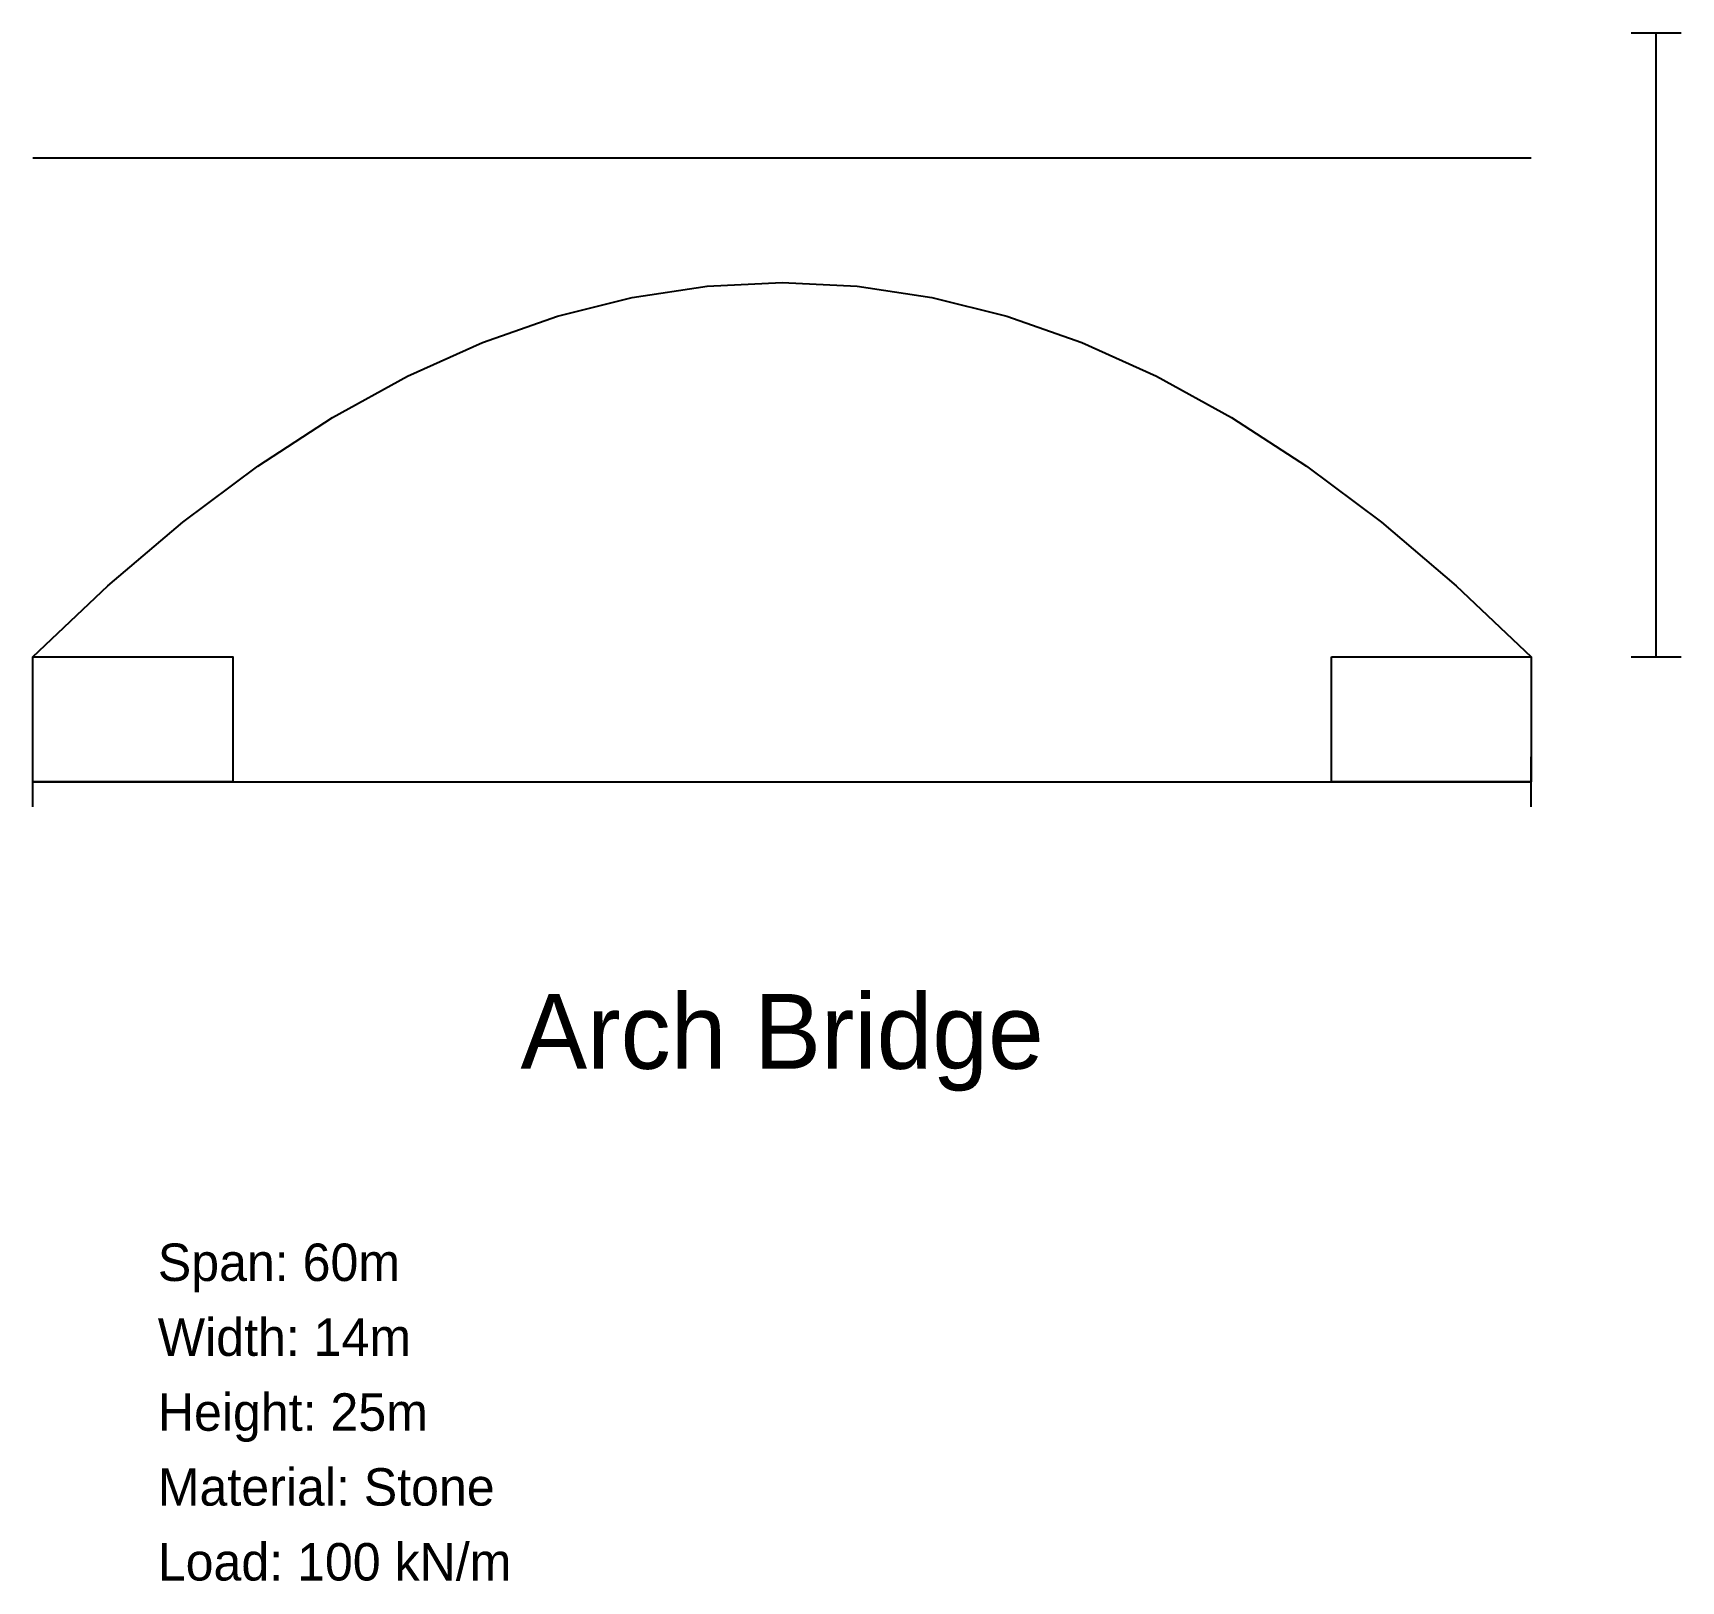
# Model space of a CAD drawing. Header units: metres. Extents: x 0 to 66, y -37 to 25.
import ezdxf
from ezdxf.enums import TextEntityAlignment as Align

# ---------------------------------------------------------------- set-up
doc = ezdxf.new("R2010")
doc.units = ezdxf.units.M
for name, color, linetype in [('DECK', 3, 'Continuous'), ('DIMENSIONS', 5, 'Continuous'), ('FOUNDATION', 2, 'Continuous'), ('STRUCTURE', 1, 'Continuous'), ('TEXT', 7, 'Continuous')]:
    doc.layers.add(name, color=color, linetype=linetype)

msp = doc.modelspace()

# ---------------------------------------------------------------- linework, layer by layer
at = {"layer": 'DECK'}
msp.add_line((0, 20), (60, 20), dxfattribs=at)
at = {"layer": 'DIMENSIONS'}
for p, q in [((64, 25), (66, 25)), ((65, 0), (65, 25)), ((64, 0), (66, 0)), ((0, -6), (0, -4)), ((60, -6), (60, -4)), ((0, -5), (60, -5))]:
    msp.add_line(p, q, dxfattribs=at)
at = {"layer": 'FOUNDATION'}
for points in [[(0, 0), (8, 0), (8, -5), (0, -5), (0, 0)], [(52, 0), (60, 0), (60, -5), (52, -5), (52, 0)]]:
    msp.add_lwpolyline(points, dxfattribs=at)
at = {"layer": 'STRUCTURE'}
msp.add_lwpolyline([(0, 0), (3, 2.85), (6, 5.4), (9, 7.65), (12, 9.6), (15, 11.25), (18, 12.6), (21, 13.65), (24, 14.4), (27, 14.85), (30, 15), (33, 14.85), (36, 14.4), (39, 13.65), (42, 12.6), (45, 11.25), (48, 9.6), (51, 7.65), (54, 5.4), (57, 2.85), (60, 0)], dxfattribs=at)

# ---------------------------------------------------------------- texts
at = {"layer": 'TEXT'}
msp.add_text('Arch Bridge', height=3, dxfattribs=at).set_placement((30, -15), align=Align.MIDDLE_CENTER)
for s, p in [('Span: 60m', (5, -25)), ('Width: 14m', (5, -28)), ('Height: 25m', (5, -31)), ('Material: Stone', (5, -34)), ('Load: 100 kN/m', (5, -37))]:
    msp.add_text(s, height=1.5, dxfattribs=at).set_placement(p)

doc.saveas('drawing.dxf')
